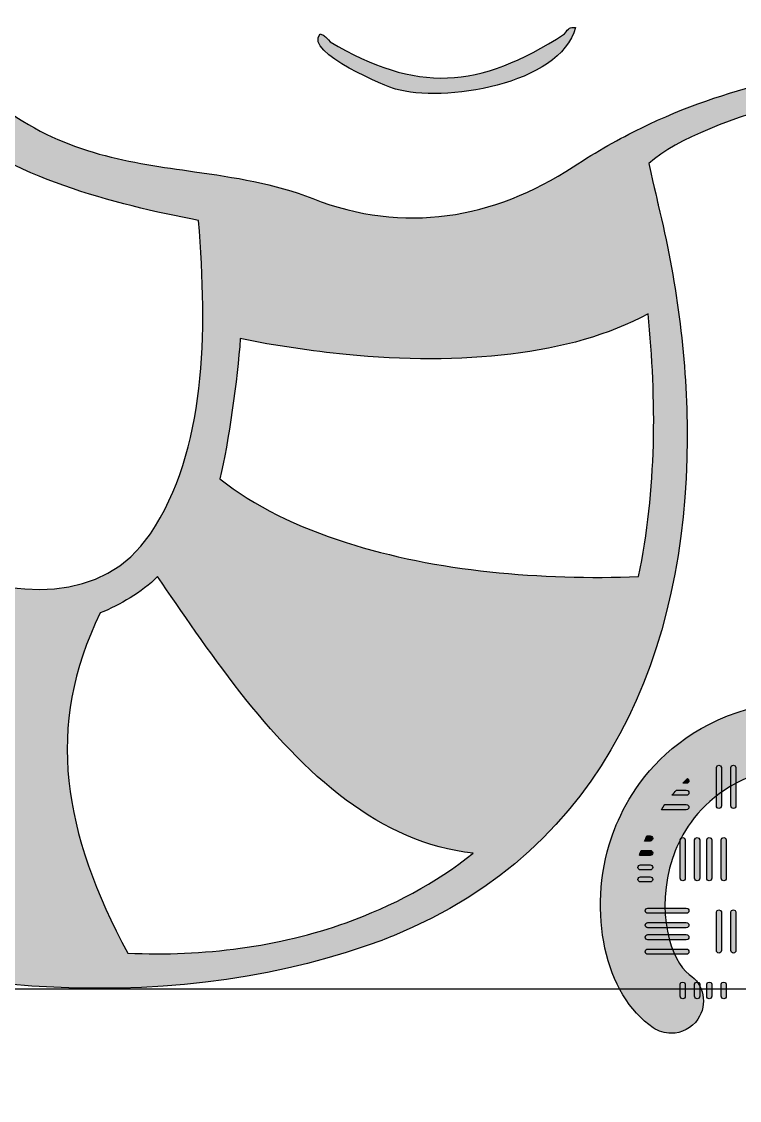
# Model space of a CAD drawing. Extents: x 4 to 307, y 9 to 217.
# Drawn here: x 230.09 to 255.22, y 111.02 to 148.79 of the extents above; entities that cross this region are included whole.
import ezdxf

# ---------------------------------------------------------------- set-up
doc = ezdxf.new("R2010")
doc.units = 0
doc.header["$MEASUREMENT"] = 0
doc.layers.add('EBENE_1', color=7, linetype='CONTINUOUS')

# ---------------------------------------------------------------- blocks, each defined once
blk = doc.blocks.new('BLOCK_3')
at = {"layer": 'EBENE_1'}
h = blk.add_hatch(color=7, dxfattribs=at)
h.dxf.hatch_style = 2
edge = h.paths.add_edge_path()
edge.add_spline(control_points=[(254.502, 121.243), (254.551, 121.243), (254.591, 121.283), (254.591, 121.332), (254.591, 121.332), (254.591, 122.681), (254.591, 122.681), (254.591, 122.78), (254.412, 122.78), (254.412, 122.681), (254.412, 122.681), (254.412, 121.332), (254.412, 121.332), (254.412, 121.283), (254.452, 121.243), (254.502, 121.243)], knot_values=[0, 0, 0, 0, 1, 1, 1, 2, 2, 2, 3, 3, 3, 4, 4, 4, 5, 5, 5, 5], degree=3, periodic=1)
h = blk.add_hatch(color=7, dxfattribs=at)
h.dxf.hatch_style = 2
edge = h.paths.add_edge_path()
edge.add_spline(control_points=[(254.919, 122.681), (254.919, 122.681), (254.919, 121.332), (254.919, 121.332), (254.919, 121.283), (254.959, 121.243), (255.009, 121.243), (255.058, 121.243), (255.098, 121.283), (255.098, 121.332), (255.098, 121.332), (255.098, 122.681), (255.098, 122.681), (255.098, 122.78), (254.919, 122.78), (254.919, 122.681)], knot_values=[0, 0, 0, 0, 1, 1, 1, 2, 2, 2, 3, 3, 3, 4, 4, 4, 5, 5, 5, 5], degree=3, periodic=1)
h = blk.add_hatch(color=7, dxfattribs=at)
h.dxf.hatch_style = 2
edge = h.paths.add_edge_path()
edge.add_spline(control_points=[(253.401, 122.291), (253.344, 122.237), (253.287, 122.184), (253.233, 122.128), (253.233, 122.128), (253.361, 122.128), (253.361, 122.128), (253.411, 122.128), (253.451, 122.168), (253.451, 122.218), (253.451, 122.252), (253.429, 122.276), (253.401, 122.291)], knot_values=[0, 0, 0, 0, 1, 1, 1, 2, 2, 2, 3, 3, 3, 4, 4, 4, 4], degree=3, periodic=1)
h = blk.add_hatch(color=7, dxfattribs=at)
h.dxf.hatch_style = 2
edge = h.paths.add_edge_path()
edge.add_spline(control_points=[(253.361, 121.886), (253.361, 121.886), (253.012, 121.886), (253.012, 121.886), (252.96, 121.826), (252.908, 121.767), (252.858, 121.707), (252.858, 121.707), (253.361, 121.707), (253.361, 121.707), (253.411, 121.707), (253.451, 121.747), (253.451, 121.796), (253.451, 121.846), (253.411, 121.886), (253.361, 121.886)], knot_values=[0, 0, 0, 0, 1, 1, 1, 2, 2, 2, 3, 3, 3, 4, 4, 4, 5, 5, 5, 5], degree=3, periodic=1)
h = blk.add_hatch(color=7, dxfattribs=at)
h.dxf.hatch_style = 2
edge = h.paths.add_edge_path()
edge.add_spline(control_points=[(253.361, 121.38), (253.361, 121.38), (252.607, 121.38), (252.607, 121.38), (252.565, 121.321), (252.527, 121.26), (252.487, 121.201), (252.487, 121.201), (253.361, 121.201), (253.361, 121.201), (253.411, 121.201), (253.451, 121.241), (253.451, 121.29), (253.451, 121.34), (253.411, 121.38), (253.361, 121.38)], knot_values=[0, 0, 0, 0, 1, 1, 1, 2, 2, 2, 3, 3, 3, 4, 4, 4, 5, 5, 5, 5], degree=3, periodic=1)
h = blk.add_hatch(color=7, dxfattribs=at)
h.dxf.hatch_style = 2
edge = h.paths.add_edge_path()
edge.add_spline(control_points=[(252.184, 120.194), (252.184, 120.244), (252.143, 120.284), (252.094, 120.284), (252.094, 120.284), (251.978, 120.284), (251.978, 120.284), (251.951, 120.225), (251.927, 120.164), (251.902, 120.104), (251.902, 120.104), (252.094, 120.104), (252.094, 120.104), (252.143, 120.104), (252.184, 120.145), (252.184, 120.194)], knot_values=[0, 0, 0, 0, 1, 1, 1, 2, 2, 2, 3, 3, 3, 4, 4, 4, 5, 5, 5, 5], degree=3, periodic=1)
h = blk.add_hatch(color=7, dxfattribs=at)
h.dxf.hatch_style = 2
edge = h.paths.add_edge_path()
edge.add_spline(control_points=[(253.324, 118.803), (253.324, 118.803), (253.324, 120.152), (253.324, 120.152), (253.324, 120.251), (253.145, 120.251), (253.145, 120.152), (253.145, 120.152), (253.145, 118.803), (253.145, 118.803), (253.145, 118.754), (253.185, 118.713), (253.234, 118.713), (253.284, 118.713), (253.324, 118.754), (253.324, 118.803)], knot_values=[0, 0, 0, 0, 1, 1, 1, 2, 2, 2, 3, 3, 3, 4, 4, 4, 5, 5, 5, 5], degree=3, periodic=1)
h = blk.add_hatch(color=7, dxfattribs=at)
h.dxf.hatch_style = 2
edge = h.paths.add_edge_path()
edge.add_spline(control_points=[(253.741, 118.713), (253.791, 118.713), (253.831, 118.754), (253.831, 118.803), (253.831, 118.803), (253.831, 120.152), (253.831, 120.152), (253.831, 120.251), (253.652, 120.251), (253.652, 120.152), (253.652, 120.152), (253.652, 118.803), (253.652, 118.803), (253.652, 118.754), (253.692, 118.713), (253.741, 118.713)], knot_values=[0, 0, 0, 0, 1, 1, 1, 2, 2, 2, 3, 3, 3, 4, 4, 4, 5, 5, 5, 5], degree=3, periodic=1)
h = blk.add_hatch(color=7, dxfattribs=at)
h.dxf.hatch_style = 2
edge = h.paths.add_edge_path()
edge.add_spline(control_points=[(254.164, 118.713), (254.213, 118.713), (254.253, 118.754), (254.253, 118.803), (254.253, 118.803), (254.253, 120.152), (254.253, 120.152), (254.253, 120.251), (254.074, 120.251), (254.074, 120.152), (254.074, 120.152), (254.074, 118.803), (254.074, 118.803), (254.074, 118.754), (254.114, 118.713), (254.164, 118.713)], knot_values=[0, 0, 0, 0, 1, 1, 1, 2, 2, 2, 3, 3, 3, 4, 4, 4, 5, 5, 5, 5], degree=3, periodic=1)
h = blk.add_hatch(color=7, dxfattribs=at)
h.dxf.hatch_style = 2
edge = h.paths.add_edge_path()
edge.add_spline(control_points=[(254.581, 118.803), (254.581, 118.754), (254.621, 118.713), (254.671, 118.713), (254.72, 118.713), (254.76, 118.754), (254.76, 118.803), (254.76, 118.803), (254.76, 120.152), (254.76, 120.152), (254.76, 120.251), (254.581, 120.251), (254.581, 120.152), (254.581, 120.152), (254.581, 118.803), (254.581, 118.803)], knot_values=[0, 0, 0, 0, 1, 1, 1, 2, 2, 2, 3, 3, 3, 4, 4, 4, 5, 5, 5, 5], degree=3, periodic=1)
h = blk.add_hatch(color=7, dxfattribs=at)
h.dxf.hatch_style = 2
edge = h.paths.add_edge_path()
edge.add_spline(control_points=[(252.094, 119.598), (252.143, 119.598), (252.184, 119.639), (252.184, 119.688), (252.184, 119.738), (252.143, 119.778), (252.094, 119.778), (252.094, 119.778), (251.777, 119.778), (251.777, 119.778), (251.758, 119.723), (251.742, 119.667), (251.725, 119.611), (251.735, 119.607), (251.744, 119.598), (251.756, 119.598), (251.756, 119.598), (252.094, 119.598), (252.094, 119.598)], knot_values=[0, 0, 0, 0, 1, 1, 1, 2, 2, 2, 3, 3, 3, 4, 4, 4, 5, 5, 5, 6, 6, 6, 6], degree=3, periodic=1)
h = blk.add_hatch(color=7, dxfattribs=at)
h.dxf.hatch_style = 2
edge = h.paths.add_edge_path()
edge.add_spline(control_points=[(251.756, 119.092), (251.756, 119.092), (252.094, 119.092), (252.094, 119.092), (252.143, 119.092), (252.184, 119.133), (252.184, 119.182), (252.184, 119.232), (252.143, 119.272), (252.094, 119.272), (252.094, 119.272), (251.756, 119.272), (251.756, 119.272), (251.706, 119.272), (251.666, 119.232), (251.666, 119.182), (251.666, 119.133), (251.706, 119.092), (251.756, 119.092)], knot_values=[0, 0, 0, 0, 1, 1, 1, 2, 2, 2, 3, 3, 3, 4, 4, 4, 5, 5, 5, 6, 6, 6, 6], degree=3, periodic=1)
h = blk.add_hatch(color=7, dxfattribs=at)
h.dxf.hatch_style = 2
edge = h.paths.add_edge_path()
edge.add_spline(control_points=[(252.184, 118.761), (252.184, 118.81), (252.143, 118.851), (252.094, 118.851), (252.094, 118.851), (251.756, 118.851), (251.756, 118.851), (251.706, 118.851), (251.666, 118.81), (251.666, 118.761), (251.666, 118.711), (251.706, 118.671), (251.756, 118.671), (251.756, 118.671), (252.094, 118.671), (252.094, 118.671), (252.143, 118.671), (252.184, 118.711), (252.184, 118.761)], knot_values=[0, 0, 0, 0, 1, 1, 1, 2, 2, 2, 3, 3, 3, 4, 4, 4, 5, 5, 5, 6, 6, 6, 6], degree=3, periodic=1)
h = blk.add_hatch(color=7, dxfattribs=at)
h.dxf.hatch_style = 2
edge = h.paths.add_edge_path()
edge.add_spline(control_points=[(253.361, 117.754), (253.361, 117.754), (252.009, 117.754), (252.009, 117.754), (251.96, 117.754), (251.92, 117.714), (251.92, 117.665), (251.92, 117.615), (251.96, 117.575), (252.009, 117.575), (252.009, 117.575), (253.361, 117.575), (253.361, 117.575), (253.411, 117.575), (253.451, 117.615), (253.451, 117.665), (253.451, 117.714), (253.411, 117.754), (253.361, 117.754)], knot_values=[0, 0, 0, 0, 1, 1, 1, 2, 2, 2, 3, 3, 3, 4, 4, 4, 5, 5, 5, 6, 6, 6, 6], degree=3, periodic=1)
h = blk.add_hatch(color=7, dxfattribs=at)
h.dxf.hatch_style = 2
edge = h.paths.add_edge_path()
edge.add_spline(control_points=[(254.591, 117.623), (254.591, 117.721), (254.412, 117.721), (254.412, 117.623), (254.412, 117.623), (254.412, 116.273), (254.412, 116.273), (254.412, 116.224), (254.452, 116.184), (254.502, 116.184), (254.551, 116.184), (254.591, 116.224), (254.591, 116.273), (254.591, 116.273), (254.591, 117.623), (254.591, 117.623)], knot_values=[0, 0, 0, 0, 1, 1, 1, 2, 2, 2, 3, 3, 3, 4, 4, 4, 5, 5, 5, 5], degree=3, periodic=1)
h = blk.add_hatch(color=7, dxfattribs=at)
h.dxf.hatch_style = 2
edge = h.paths.add_edge_path()
edge.add_spline(control_points=[(254.919, 117.623), (254.919, 117.623), (254.919, 116.273), (254.919, 116.273), (254.919, 116.224), (254.959, 116.184), (255.009, 116.184), (255.058, 116.184), (255.098, 116.224), (255.098, 116.273), (255.098, 116.273), (255.098, 117.623), (255.098, 117.623), (255.098, 117.721), (254.919, 117.721), (254.919, 117.623)], knot_values=[0, 0, 0, 0, 1, 1, 1, 2, 2, 2, 3, 3, 3, 4, 4, 4, 5, 5, 5, 5], degree=3, periodic=1)
h = blk.add_hatch(color=7, dxfattribs=at)
h.dxf.hatch_style = 2
edge = h.paths.add_edge_path()
edge.add_spline(control_points=[(253.361, 117.248), (253.361, 117.248), (252.009, 117.248), (252.009, 117.248), (251.96, 117.248), (251.92, 117.208), (251.92, 117.159), (251.92, 117.109), (251.96, 117.069), (252.009, 117.069), (252.009, 117.069), (253.361, 117.069), (253.361, 117.069), (253.411, 117.069), (253.451, 117.109), (253.451, 117.159), (253.451, 117.208), (253.411, 117.248), (253.361, 117.248)], knot_values=[0, 0, 0, 0, 1, 1, 1, 2, 2, 2, 3, 3, 3, 4, 4, 4, 5, 5, 5, 6, 6, 6, 6], degree=3, periodic=1)
h = blk.add_hatch(color=7, dxfattribs=at)
h.dxf.hatch_style = 2
edge = h.paths.add_edge_path()
edge.add_spline(control_points=[(253.361, 116.827), (253.361, 116.827), (252.009, 116.827), (252.009, 116.827), (251.96, 116.827), (251.92, 116.787), (251.92, 116.737), (251.92, 116.688), (251.96, 116.648), (252.009, 116.648), (252.009, 116.648), (253.361, 116.648), (253.361, 116.648), (253.411, 116.648), (253.451, 116.688), (253.451, 116.737), (253.451, 116.787), (253.411, 116.827), (253.361, 116.827)], knot_values=[0, 0, 0, 0, 1, 1, 1, 2, 2, 2, 3, 3, 3, 4, 4, 4, 5, 5, 5, 6, 6, 6, 6], degree=3, periodic=1)
h = blk.add_hatch(color=7, dxfattribs=at)
h.dxf.hatch_style = 2
edge = h.paths.add_edge_path()
edge.add_spline(control_points=[(253.361, 116.321), (253.361, 116.321), (252.009, 116.321), (252.009, 116.321), (251.96, 116.321), (251.92, 116.281), (251.92, 116.231), (251.92, 116.182), (251.96, 116.142), (252.009, 116.142), (252.009, 116.142), (253.361, 116.142), (253.361, 116.142), (253.411, 116.142), (253.451, 116.182), (253.451, 116.231), (253.451, 116.281), (253.411, 116.321), (253.361, 116.321)], knot_values=[0, 0, 0, 0, 1, 1, 1, 2, 2, 2, 3, 3, 3, 4, 4, 4, 5, 5, 5, 6, 6, 6, 6], degree=3, periodic=1)
h = blk.add_hatch(color=7, dxfattribs=at)
h.dxf.hatch_style = 2
edge = h.paths.add_edge_path()
edge.add_spline(control_points=[(253.144, 115.093), (253.144, 115.093), (253.144, 114.672), (253.144, 114.672), (253.144, 114.622), (253.185, 114.582), (253.234, 114.582), (253.284, 114.582), (253.324, 114.622), (253.324, 114.672), (253.324, 114.672), (253.324, 115.093), (253.324, 115.093), (253.324, 115.192), (253.144, 115.192), (253.144, 115.093)], knot_values=[0, 0, 0, 0, 1, 1, 1, 2, 2, 2, 3, 3, 3, 4, 4, 4, 5, 5, 5, 5], degree=3, periodic=1)
h = blk.add_hatch(color=7, dxfattribs=at)
h.dxf.hatch_style = 2
edge = h.paths.add_edge_path()
edge.add_spline(control_points=[(253.652, 115.093), (253.652, 115.093), (253.652, 114.672), (253.652, 114.672), (253.652, 114.622), (253.692, 114.582), (253.741, 114.582), (253.791, 114.582), (253.831, 114.622), (253.831, 114.672), (253.831, 114.672), (253.831, 115.093), (253.831, 115.093), (253.831, 115.192), (253.652, 115.192), (253.652, 115.093)], knot_values=[0, 0, 0, 0, 1, 1, 1, 2, 2, 2, 3, 3, 3, 4, 4, 4, 5, 5, 5, 5], degree=3, periodic=1)
h = blk.add_hatch(color=7, dxfattribs=at)
h.dxf.hatch_style = 2
edge = h.paths.add_edge_path()
edge.add_spline(control_points=[(254.074, 115.093), (254.074, 115.093), (254.074, 114.672), (254.074, 114.672), (254.074, 114.622), (254.114, 114.582), (254.164, 114.582), (254.213, 114.582), (254.254, 114.622), (254.254, 114.672), (254.254, 114.672), (254.254, 115.093), (254.254, 115.093), (254.254, 115.192), (254.074, 115.192), (254.074, 115.093)], knot_values=[0, 0, 0, 0, 1, 1, 1, 2, 2, 2, 3, 3, 3, 4, 4, 4, 5, 5, 5, 5], degree=3, periodic=1)
h = blk.add_hatch(color=7, dxfattribs=at)
h.dxf.hatch_style = 2
edge = h.paths.add_edge_path()
edge.add_spline(control_points=[(254.581, 115.093), (254.581, 115.093), (254.581, 114.672), (254.581, 114.672), (254.581, 114.622), (254.621, 114.582), (254.671, 114.582), (254.72, 114.582), (254.761, 114.622), (254.761, 114.672), (254.761, 114.672), (254.761, 115.093), (254.761, 115.093), (254.761, 115.192), (254.581, 115.192), (254.581, 115.093)], knot_values=[0, 0, 0, 0, 1, 1, 1, 2, 2, 2, 3, 3, 3, 4, 4, 4, 5, 5, 5, 5], degree=3, periodic=1)
for points, knots in [([(254.502, 121.243), (254.551, 121.243), (254.591, 121.283), (254.591, 121.332), (254.591, 121.332), (254.591, 122.681), (254.591, 122.681), (254.591, 122.78), (254.412, 122.78), (254.412, 122.681), (254.412, 122.681), (254.412, 121.332), (254.412, 121.332), (254.412, 121.283), (254.452, 121.243), (254.502, 121.243)], [0, 0, 0, 0, 1, 1, 1, 2, 2, 2, 3, 3, 3, 4, 4, 4, 5, 5, 5, 5]), ([(254.919, 122.681), (254.919, 122.681), (254.919, 121.332), (254.919, 121.332), (254.919, 121.283), (254.959, 121.243), (255.009, 121.243), (255.058, 121.243), (255.098, 121.283), (255.098, 121.332), (255.098, 121.332), (255.098, 122.681), (255.098, 122.681), (255.098, 122.78), (254.919, 122.78), (254.919, 122.681)], [0, 0, 0, 0, 1, 1, 1, 2, 2, 2, 3, 3, 3, 4, 4, 4, 5, 5, 5, 5]), ([(253.401, 122.291), (253.344, 122.237), (253.287, 122.184), (253.233, 122.128), (253.233, 122.128), (253.361, 122.128), (253.361, 122.128), (253.411, 122.128), (253.451, 122.168), (253.451, 122.218), (253.451, 122.252), (253.429, 122.276), (253.401, 122.291)], [0, 0, 0, 0, 1, 1, 1, 2, 2, 2, 3, 3, 3, 4, 4, 4, 4]), ([(253.361, 121.886), (253.361, 121.886), (253.012, 121.886), (253.012, 121.886), (252.96, 121.826), (252.908, 121.767), (252.858, 121.707), (252.858, 121.707), (253.361, 121.707), (253.361, 121.707), (253.411, 121.707), (253.451, 121.747), (253.451, 121.796), (253.451, 121.846), (253.411, 121.886), (253.361, 121.886)], [0, 0, 0, 0, 1, 1, 1, 2, 2, 2, 3, 3, 3, 4, 4, 4, 5, 5, 5, 5]), ([(253.361, 121.38), (253.361, 121.38), (252.607, 121.38), (252.607, 121.38), (252.565, 121.321), (252.527, 121.26), (252.487, 121.201), (252.487, 121.201), (253.361, 121.201), (253.361, 121.201), (253.411, 121.201), (253.451, 121.241), (253.451, 121.29), (253.451, 121.34), (253.411, 121.38), (253.361, 121.38)], [0, 0, 0, 0, 1, 1, 1, 2, 2, 2, 3, 3, 3, 4, 4, 4, 5, 5, 5, 5]), ([(252.184, 120.194), (252.184, 120.244), (252.143, 120.284), (252.094, 120.284), (252.094, 120.284), (251.978, 120.284), (251.978, 120.284), (251.951, 120.225), (251.927, 120.164), (251.902, 120.104), (251.902, 120.104), (252.094, 120.104), (252.094, 120.104), (252.143, 120.104), (252.184, 120.145), (252.184, 120.194)], [0, 0, 0, 0, 1, 1, 1, 2, 2, 2, 3, 3, 3, 4, 4, 4, 5, 5, 5, 5]), ([(253.324, 118.803), (253.324, 118.803), (253.324, 120.152), (253.324, 120.152), (253.324, 120.251), (253.145, 120.251), (253.145, 120.152), (253.145, 120.152), (253.145, 118.803), (253.145, 118.803), (253.145, 118.754), (253.185, 118.713), (253.234, 118.713), (253.284, 118.713), (253.324, 118.754), (253.324, 118.803)], [0, 0, 0, 0, 1, 1, 1, 2, 2, 2, 3, 3, 3, 4, 4, 4, 5, 5, 5, 5]), ([(253.741, 118.713), (253.791, 118.713), (253.831, 118.754), (253.831, 118.803), (253.831, 118.803), (253.831, 120.152), (253.831, 120.152), (253.831, 120.251), (253.652, 120.251), (253.652, 120.152), (253.652, 120.152), (253.652, 118.803), (253.652, 118.803), (253.652, 118.754), (253.692, 118.713), (253.741, 118.713)], [0, 0, 0, 0, 1, 1, 1, 2, 2, 2, 3, 3, 3, 4, 4, 4, 5, 5, 5, 5]), ([(254.164, 118.713), (254.213, 118.713), (254.253, 118.754), (254.253, 118.803), (254.253, 118.803), (254.253, 120.152), (254.253, 120.152), (254.253, 120.251), (254.074, 120.251), (254.074, 120.152), (254.074, 120.152), (254.074, 118.803), (254.074, 118.803), (254.074, 118.754), (254.114, 118.713), (254.164, 118.713)], [0, 0, 0, 0, 1, 1, 1, 2, 2, 2, 3, 3, 3, 4, 4, 4, 5, 5, 5, 5]), ([(254.581, 118.803), (254.581, 118.754), (254.621, 118.713), (254.671, 118.713), (254.72, 118.713), (254.76, 118.754), (254.76, 118.803), (254.76, 118.803), (254.76, 120.152), (254.76, 120.152), (254.76, 120.251), (254.581, 120.251), (254.581, 120.152), (254.581, 120.152), (254.581, 118.803), (254.581, 118.803)], [0, 0, 0, 0, 1, 1, 1, 2, 2, 2, 3, 3, 3, 4, 4, 4, 5, 5, 5, 5]), ([(252.094, 119.598), (252.143, 119.598), (252.184, 119.639), (252.184, 119.688), (252.184, 119.738), (252.143, 119.778), (252.094, 119.778), (252.094, 119.778), (251.777, 119.778), (251.777, 119.778), (251.758, 119.723), (251.742, 119.667), (251.725, 119.611), (251.735, 119.607), (251.744, 119.598), (251.756, 119.598), (251.756, 119.598), (252.094, 119.598), (252.094, 119.598)], [0, 0, 0, 0, 1, 1, 1, 2, 2, 2, 3, 3, 3, 4, 4, 4, 5, 5, 5, 6, 6, 6, 6]), ([(251.756, 119.092), (251.756, 119.092), (252.094, 119.092), (252.094, 119.092), (252.143, 119.092), (252.184, 119.133), (252.184, 119.182), (252.184, 119.232), (252.143, 119.272), (252.094, 119.272), (252.094, 119.272), (251.756, 119.272), (251.756, 119.272), (251.706, 119.272), (251.666, 119.232), (251.666, 119.182), (251.666, 119.133), (251.706, 119.092), (251.756, 119.092)], [0, 0, 0, 0, 1, 1, 1, 2, 2, 2, 3, 3, 3, 4, 4, 4, 5, 5, 5, 6, 6, 6, 6]), ([(252.184, 118.761), (252.184, 118.81), (252.143, 118.851), (252.094, 118.851), (252.094, 118.851), (251.756, 118.851), (251.756, 118.851), (251.706, 118.851), (251.666, 118.81), (251.666, 118.761), (251.666, 118.711), (251.706, 118.671), (251.756, 118.671), (251.756, 118.671), (252.094, 118.671), (252.094, 118.671), (252.143, 118.671), (252.184, 118.711), (252.184, 118.761)], [0, 0, 0, 0, 1, 1, 1, 2, 2, 2, 3, 3, 3, 4, 4, 4, 5, 5, 5, 6, 6, 6, 6]), ([(253.361, 117.754), (253.361, 117.754), (252.009, 117.754), (252.009, 117.754), (251.96, 117.754), (251.92, 117.714), (251.92, 117.665), (251.92, 117.615), (251.96, 117.575), (252.009, 117.575), (252.009, 117.575), (253.361, 117.575), (253.361, 117.575), (253.411, 117.575), (253.451, 117.615), (253.451, 117.665), (253.451, 117.714), (253.411, 117.754), (253.361, 117.754)], [0, 0, 0, 0, 1, 1, 1, 2, 2, 2, 3, 3, 3, 4, 4, 4, 5, 5, 5, 6, 6, 6, 6]), ([(254.591, 117.623), (254.591, 117.721), (254.412, 117.721), (254.412, 117.623), (254.412, 117.623), (254.412, 116.273), (254.412, 116.273), (254.412, 116.224), (254.452, 116.184), (254.502, 116.184), (254.551, 116.184), (254.591, 116.224), (254.591, 116.273), (254.591, 116.273), (254.591, 117.623), (254.591, 117.623)], [0, 0, 0, 0, 1, 1, 1, 2, 2, 2, 3, 3, 3, 4, 4, 4, 5, 5, 5, 5]), ([(254.919, 117.623), (254.919, 117.623), (254.919, 116.273), (254.919, 116.273), (254.919, 116.224), (254.959, 116.184), (255.009, 116.184), (255.058, 116.184), (255.098, 116.224), (255.098, 116.273), (255.098, 116.273), (255.098, 117.623), (255.098, 117.623), (255.098, 117.721), (254.919, 117.721), (254.919, 117.623)], [0, 0, 0, 0, 1, 1, 1, 2, 2, 2, 3, 3, 3, 4, 4, 4, 5, 5, 5, 5]), ([(253.361, 117.248), (253.361, 117.248), (252.009, 117.248), (252.009, 117.248), (251.96, 117.248), (251.92, 117.208), (251.92, 117.159), (251.92, 117.109), (251.96, 117.069), (252.009, 117.069), (252.009, 117.069), (253.361, 117.069), (253.361, 117.069), (253.411, 117.069), (253.451, 117.109), (253.451, 117.159), (253.451, 117.208), (253.411, 117.248), (253.361, 117.248)], [0, 0, 0, 0, 1, 1, 1, 2, 2, 2, 3, 3, 3, 4, 4, 4, 5, 5, 5, 6, 6, 6, 6]), ([(253.361, 116.827), (253.361, 116.827), (252.009, 116.827), (252.009, 116.827), (251.96, 116.827), (251.92, 116.787), (251.92, 116.737), (251.92, 116.688), (251.96, 116.648), (252.009, 116.648), (252.009, 116.648), (253.361, 116.648), (253.361, 116.648), (253.411, 116.648), (253.451, 116.688), (253.451, 116.737), (253.451, 116.787), (253.411, 116.827), (253.361, 116.827)], [0, 0, 0, 0, 1, 1, 1, 2, 2, 2, 3, 3, 3, 4, 4, 4, 5, 5, 5, 6, 6, 6, 6]), ([(253.361, 116.321), (253.361, 116.321), (252.009, 116.321), (252.009, 116.321), (251.96, 116.321), (251.92, 116.281), (251.92, 116.231), (251.92, 116.182), (251.96, 116.142), (252.009, 116.142), (252.009, 116.142), (253.361, 116.142), (253.361, 116.142), (253.411, 116.142), (253.451, 116.182), (253.451, 116.231), (253.451, 116.281), (253.411, 116.321), (253.361, 116.321)], [0, 0, 0, 0, 1, 1, 1, 2, 2, 2, 3, 3, 3, 4, 4, 4, 5, 5, 5, 6, 6, 6, 6]), ([(253.144, 115.093), (253.144, 115.093), (253.144, 114.672), (253.144, 114.672), (253.144, 114.622), (253.185, 114.582), (253.234, 114.582), (253.284, 114.582), (253.324, 114.622), (253.324, 114.672), (253.324, 114.672), (253.324, 115.093), (253.324, 115.093), (253.324, 115.192), (253.144, 115.192), (253.144, 115.093)], [0, 0, 0, 0, 1, 1, 1, 2, 2, 2, 3, 3, 3, 4, 4, 4, 5, 5, 5, 5]), ([(253.652, 115.093), (253.652, 115.093), (253.652, 114.672), (253.652, 114.672), (253.652, 114.622), (253.692, 114.582), (253.741, 114.582), (253.791, 114.582), (253.831, 114.622), (253.831, 114.672), (253.831, 114.672), (253.831, 115.093), (253.831, 115.093), (253.831, 115.192), (253.652, 115.192), (253.652, 115.093)], [0, 0, 0, 0, 1, 1, 1, 2, 2, 2, 3, 3, 3, 4, 4, 4, 5, 5, 5, 5]), ([(254.074, 115.093), (254.074, 115.093), (254.074, 114.672), (254.074, 114.672), (254.074, 114.622), (254.114, 114.582), (254.164, 114.582), (254.213, 114.582), (254.254, 114.622), (254.254, 114.672), (254.254, 114.672), (254.254, 115.093), (254.254, 115.093), (254.254, 115.192), (254.074, 115.192), (254.074, 115.093)], [0, 0, 0, 0, 1, 1, 1, 2, 2, 2, 3, 3, 3, 4, 4, 4, 5, 5, 5, 5]), ([(254.581, 115.093), (254.581, 115.093), (254.581, 114.672), (254.581, 114.672), (254.581, 114.622), (254.621, 114.582), (254.671, 114.582), (254.72, 114.582), (254.761, 114.622), (254.761, 114.672), (254.761, 114.672), (254.761, 115.093), (254.761, 115.093), (254.761, 115.192), (254.581, 115.192), (254.581, 115.093)], [0, 0, 0, 0, 1, 1, 1, 2, 2, 2, 3, 3, 3, 4, 4, 4, 5, 5, 5, 5])]:
    blk.add_open_spline(points, degree=3, knots=knots, dxfattribs=at)
blk = doc.blocks.new('BLOCK_9')
at = {"layer": 'EBENE_1'}
h = blk.add_hatch(color=7, dxfattribs=at)
h.dxf.hatch_style = 2
edge = h.paths.add_edge_path()
edge.add_spline(control_points=[(279.992, 133.527), (274.187, 136.703), (268.297, 136.991), (263.835, 134.317), (260.531, 132.337), (258.384, 128.883), (258.049, 125.115), (252.9, 124.942), (251.23, 121.683), (250.739, 120.214), (249.874, 117.628), (250.515, 114.709), (252.2, 113.569), (252.393, 113.438), (252.613, 113.375), (252.831, 113.375), (253.193, 113.375), (253.548, 113.549), (253.766, 113.871), (254.115, 114.387), (253.98, 115.088), (253.464, 115.437), (252.818, 115.875), (252.268, 117.675), (252.878, 119.498), (253.328, 120.845), (254.726, 123.07), (259.074, 122.851), (259.384, 122.836), (259.688, 122.948), (259.912, 123.164), (260.136, 123.379), (260.262, 123.677), (260.259, 123.988), (260.226, 127.396), (262.041, 130.612), (264.995, 132.383), (268.753, 134.634), (273.824, 134.33), (278.91, 131.548), (279.456, 131.249), (280.142, 131.449), (280.441, 131.996), (280.74, 132.542), (280.539, 133.228), (279.992, 133.527)], knot_values=[0, 0, 0, 0, 1, 1, 1, 2, 2, 2, 3, 3, 3, 4, 4, 4, 5, 5, 5, 6, 6, 6, 7, 7, 7, 8, 8, 8, 9, 9, 9, 10, 10, 10, 11, 11, 11, 12, 12, 12, 13, 13, 13, 14, 14, 14, 15, 15, 15, 15], degree=3, periodic=1)
h = blk.add_hatch(color=7, dxfattribs=at)
h.dxf.hatch_style = 2
edge = h.paths.add_edge_path()
edge.add_spline(control_points=[(275.468, 129.642), (271.325, 127.79), (267.156, 121.153), (265.25, 115.42), (263.53, 117.445), (261.583, 118.802), (259.325, 119.555), (259.002, 119.662), (258.657, 119.488), (258.55, 119.167), (258.443, 118.847), (258.617, 118.5), (258.937, 118.393), (261.273, 117.614), (263.253, 116.106), (264.991, 113.781), (265.111, 113.62), (265.295, 113.535), (265.481, 113.535), (265.609, 113.535), (265.738, 113.575), (265.848, 113.657), (265.968, 113.747), (266.043, 113.873), (266.075, 114.009), (266.09, 114.04), (266.11, 114.068), (266.12, 114.103), (267.739, 119.645), (271.965, 126.735), (275.967, 128.524), (276.276, 128.662), (276.414, 129.024), (276.276, 129.333), (276.138, 129.641), (275.776, 129.78), (275.468, 129.642)], knot_values=[0, 0, 0, 0, 1, 1, 1, 2, 2, 2, 3, 3, 3, 4, 4, 4, 5, 5, 5, 6, 6, 6, 7, 7, 7, 8, 8, 8, 9, 9, 9, 10, 10, 10, 11, 11, 11, 12, 12, 12, 12], degree=3, periodic=1)
for points, knots in [([(279.992, 133.527), (274.187, 136.703), (268.297, 136.991), (263.835, 134.317), (260.531, 132.337), (258.384, 128.883), (258.049, 125.115), (252.9, 124.942), (251.23, 121.683), (250.739, 120.214), (249.874, 117.628), (250.515, 114.709), (252.2, 113.569), (252.393, 113.438), (252.613, 113.375), (252.831, 113.375), (253.193, 113.375), (253.548, 113.549), (253.766, 113.871), (254.115, 114.387), (253.98, 115.088), (253.464, 115.437), (252.818, 115.875), (252.268, 117.675), (252.878, 119.498), (253.328, 120.845), (254.726, 123.07), (259.074, 122.851), (259.384, 122.836), (259.688, 122.948), (259.912, 123.164), (260.136, 123.379), (260.262, 123.677), (260.259, 123.988), (260.226, 127.396), (262.041, 130.612), (264.995, 132.383), (268.753, 134.634), (273.824, 134.33), (278.91, 131.548), (279.456, 131.249), (280.142, 131.449), (280.441, 131.996), (280.74, 132.542), (280.539, 133.228), (279.992, 133.527)], [0, 0, 0, 0, 1, 1, 1, 2, 2, 2, 3, 3, 3, 4, 4, 4, 5, 5, 5, 6, 6, 6, 7, 7, 7, 8, 8, 8, 9, 9, 9, 10, 10, 10, 11, 11, 11, 12, 12, 12, 13, 13, 13, 14, 14, 14, 15, 15, 15, 15]), ([(275.468, 129.642), (271.325, 127.79), (267.156, 121.153), (265.25, 115.42), (263.53, 117.445), (261.583, 118.802), (259.325, 119.555), (259.002, 119.662), (258.657, 119.488), (258.55, 119.167), (258.443, 118.847), (258.617, 118.5), (258.937, 118.393), (261.273, 117.614), (263.253, 116.106), (264.991, 113.781), (265.111, 113.62), (265.295, 113.535), (265.481, 113.535), (265.609, 113.535), (265.738, 113.575), (265.848, 113.657), (265.968, 113.747), (266.043, 113.873), (266.075, 114.009), (266.09, 114.04), (266.11, 114.068), (266.12, 114.103), (267.739, 119.645), (271.965, 126.735), (275.967, 128.524), (276.276, 128.662), (276.414, 129.024), (276.276, 129.333), (276.138, 129.641), (275.776, 129.78), (275.468, 129.642)], [0, 0, 0, 0, 1, 1, 1, 2, 2, 2, 3, 3, 3, 4, 4, 4, 5, 5, 5, 6, 6, 6, 7, 7, 7, 8, 8, 8, 9, 9, 9, 10, 10, 10, 11, 11, 11, 12, 12, 12, 12])]:
    blk.add_open_spline(points, degree=3, knots=knots, dxfattribs=at)

msp = doc.modelspace()

# ---------------------------------------------------------------- hatches: boundary and pattern name
at = {"layer": 'EBENE_1'}
h = msp.add_hatch(color=7, dxfattribs=at)
h.dxf.hatch_style = 2
edge = h.paths.add_edge_path()
edge.add_spline(control_points=[(264.516, 149.809), (268.327, 160.824), (269.304, 170.157), (261.508, 175.615), (260.101, 177.902), (258.108, 180.112), (256.032, 180.467), (255.032, 180.636), (253.761, 180.225), (252.825, 179.304), (251.623, 179.676), (250.42, 180.048), (249.301, 180.442), (245.72, 181.712), (244.805, 181.839), (241.173, 180.366), (239.527, 179.707), (237.34, 179.349), (235.434, 179.057), (232.157, 181.736), (228.824, 178.169), (226.915, 174.629), (226.817, 174.559), (226.719, 174.489), (226.619, 174.422), (216.408, 167.564), (218.491, 155.829), (223.825, 148.666), (222.149, 145.695), (218.948, 134.95), (225.4, 135.408), (229.667, 135.712), (226.086, 142.189), (227.432, 145.314), (229.614, 143.356), (233.33, 142.396), (236.286, 141.831), (236.599, 137.825), (236.557, 133.804), (234.595, 130.861), (231.267, 125.908), (222.479, 131.725), (218.999, 133.833), (218.876, 133.902), (218.747, 133.965), (218.623, 134.033), (217.291, 137.906), (214.617, 140.371), (211.033, 140.957), (210.606, 146.27), (207.272, 150.511), (201.806, 152.651), (201.442, 152.793), (201.034, 152.614), (200.892, 152.251), (200.75, 151.888), (200.929, 151.479), (201.292, 151.337), (206.414, 149.331), (209.463, 145.311), (209.658, 140.308), (209.671, 139.957), (209.941, 139.669), (210.29, 139.633), (213.695, 139.282), (215.609, 137.208), (216.687, 135.034), (216.249, 135.247), (215.812, 135.461), (215.367, 135.661), (210.845, 137.719), (206.02, 139.065), (201.473, 139.751), (201.473, 139.751), (201.32, 125.146), (201.32, 125.146), (204.521, 124.435), (208.255, 123.317), (211.023, 121.514), (212.42, 120.599), (213.868, 119.786), (215.367, 119.075), (215.527, 118.997), (215.69, 118.922), (215.852, 118.846), (214.908, 117.184), (213.715, 115.874), (212.345, 115.153), (212.001, 114.971), (211.869, 114.544), (212.05, 114.2), (212.177, 113.96), (212.422, 113.823), (212.675, 113.823), (212.786, 113.823), (212.898, 113.849), (213.004, 113.905), (214.723, 114.811), (216.112, 116.36), (217.163, 118.257), (225.211, 114.813), (234.342, 113.937), (241.452, 116.205), (242.011, 116.383), (242.57, 116.561), (243.103, 116.789), (250.571, 119.812), (253.365, 126.822), (253.391, 134.188), (253.391, 134.188), (253.391, 134.493), (253.391, 134.493), (253.365, 137.135), (253.009, 139.802), (252.375, 142.367), (252.383, 142.367), (252.243, 142.953), (252.047, 143.824), (254.03, 145.616), (260.223, 146.746), (261.442, 147.041), (263.677, 145.517), (262.255, 132.334), (266.878, 137.744), (270.459, 141.935), (264.312, 147.549), (264.516, 149.809)], knot_values=[0, 0, 0, 0, 1, 1, 1, 2, 2, 2, 3, 3, 3, 4, 4, 4, 5, 5, 5, 6, 6, 6, 7, 7, 7, 8, 8, 8, 9, 9, 9, 10, 10, 10, 11, 11, 11, 12, 12, 12, 13, 13, 13, 14, 14, 14, 15, 15, 15, 16, 16, 16, 17, 17, 17, 18, 18, 18, 19, 19, 19, 20, 20, 20, 21, 21, 21, 22, 22, 22, 23, 23, 23, 24, 24, 24, 25, 25, 25, 26, 26, 26, 27, 27, 27, 28, 28, 28, 29, 29, 29, 30, 30, 30, 31, 31, 31, 32, 32, 32, 33, 33, 33, 34, 34, 34, 35, 35, 35, 36, 36, 36, 37, 37, 37, 38, 38, 38, 39, 39, 39, 40, 40, 40, 41, 41, 41, 42, 42, 42, 42], degree=3, periodic=1)
edge = h.paths.add_edge_path()
edge.add_spline(control_points=[(207.975, 124.689), (206.756, 125.222), (205.258, 125.654), (203.886, 126.009), (202.794, 130.277), (204.826, 135.839), (207.137, 137.744), (209.957, 136.982), (212.7, 135.941), (215.367, 134.518), (215.392, 134.518), (215.417, 134.493), (215.443, 134.493), (215.417, 134.493), (215.392, 134.493), (215.367, 134.468), (212.141, 133.756), (208.737, 129.235), (207.975, 124.689)], knot_values=[0, 0, 0, 0, 1, 1, 1, 2, 2, 2, 3, 3, 3, 4, 4, 4, 5, 5, 5, 6, 6, 6, 6], degree=3, periodic=1)
edge = h.paths.add_edge_path()
edge.add_spline(control_points=[(223.114, 117.45), (221.289, 117.861), (219.423, 118.666), (217.789, 119.513), (217.351, 119.74), (216.93, 119.969), (216.53, 120.195), (216.117, 120.429), (215.727, 120.66), (215.367, 120.879), (215.341, 120.879), (215.316, 120.904), (215.291, 120.904), (215.24, 121.488), (215.291, 122.073), (215.367, 122.657), (215.682, 124.689), (216.771, 126.682), (218.145, 128.229), (218.574, 128.713), (219.031, 129.15), (219.5, 129.534), (220.194, 130.102), (220.914, 130.551), (221.615, 130.836), (223.266, 129.896), (225.095, 129.007), (226.898, 128.423), (224.46, 125.882), (222.25, 121.412), (223.114, 117.45)], knot_values=[0, 0, 0, 0, 1, 1, 1, 2, 2, 2, 3, 3, 3, 4, 4, 4, 5, 5, 5, 6, 6, 6, 7, 7, 7, 8, 8, 8, 9, 9, 9, 10, 10, 10, 10], degree=3, periodic=1)
edge = h.paths.add_edge_path()
edge.add_spline(control_points=[(241.452, 117.246), (239.09, 116.408), (236.474, 116.053), (233.807, 116.18), (231.547, 120.345), (230.886, 124.13), (232.842, 128.092), (233.528, 128.372), (234.29, 128.803), (234.849, 129.362), (236.5, 126.975), (238.684, 123.596), (241.452, 121.539), (242.799, 120.548), (244.272, 119.837), (245.898, 119.685), (244.577, 118.618), (243.078, 117.831), (241.452, 117.246)], knot_values=[0, 0, 0, 0, 1, 1, 1, 2, 2, 2, 3, 3, 3, 4, 4, 4, 5, 5, 5, 6, 6, 6, 6], degree=3, periodic=1)
edge = h.paths.add_edge_path()
edge.add_spline(control_points=[(251.689, 129.362), (248.311, 129.235), (244.602, 129.54), (241.452, 130.556), (239.751, 131.089), (238.227, 131.826), (237.033, 132.791), (237.338, 134.061), (237.642, 136.271), (237.744, 137.693), (238.989, 137.439), (240.234, 137.262), (241.452, 137.135), (245.491, 136.754), (249.276, 137.084), (252.019, 138.557), (252.324, 135.585), (252.324, 132.385), (251.689, 129.362)], knot_values=[0, 0, 0, 0, 1, 1, 1, 2, 2, 2, 3, 3, 3, 4, 4, 4, 5, 5, 5, 6, 6, 6, 6], degree=3, periodic=1)
edge = h.paths.add_edge_path()
edge.add_spline(control_points=[(265.786, 137.668), (263.906, 135.915), (263.932, 148.895), (261.112, 148.031), (257.511, 146.885), (254.897, 146.595), (251.774, 145.065), (251.019, 144.696), (250.237, 144.256), (249.403, 143.713), (246.609, 141.884), (243.459, 141.351), (240.284, 142.596), (238.921, 143.135), (237.531, 143.341), (236.136, 143.539), (233.916, 143.853), (231.682, 144.145), (229.514, 145.72), (223.139, 150.368), (228.93, 134.569), (224.409, 136.703), (221.031, 138.303), (223.749, 145.872), (225.044, 148.438), (225.501, 149.327), (222.631, 152.654), (222.123, 154.432), (220.809, 158.91), (218.848, 166.954), (226.014, 172.714), (225.478, 171.382), (225.216, 170.241), (225.324, 169.698), (225.375, 169.367), (225.603, 169.113), (225.781, 169.672), (226.214, 171.114), (226.721, 172.466), (227.293, 173.667), (227.696, 174.512), (228.132, 175.281), (228.6, 175.952), (229.985, 177.941), (231.649, 179.074), (233.552, 178.762), (233.986, 178.691), (234.433, 178.54), (234.892, 178.312), (234.963, 178.277), (235.032, 178.245), (235.102, 178.206), (235.458, 178.029), (236.728, 176.987), (237.261, 175.133), (237.44, 174.523), (237.617, 175.031), (237.566, 175.489), (237.439, 176.761), (236.517, 177.96), (235.979, 178.544), (236.126, 178.568), (236.272, 178.595), (236.423, 178.613), (237.77, 178.765), (239.37, 179.019), (240.97, 179.527), (244.704, 180.696), (244.907, 180.924), (247.98, 180.061), (249.312, 179.68), (250.811, 179.221), (252.329, 178.712), (251.85, 178.03), (251.536, 177.165), (251.536, 176.124), (251.536, 175.92), (251.765, 175.794), (251.892, 176.149), (252.277, 177.134), (252.697, 177.884), (253.14, 178.436), (253.326, 178.669), (253.517, 178.866), (253.711, 179.03), (255.581, 180.61), (257.774, 179.134), (259.615, 176.768), (260.014, 176.255), (260.396, 175.7), (260.756, 175.126), (261.743, 173.547), (262.553, 171.822), (263.043, 170.409), (263.22, 169.85), (263.449, 170.104), (263.5, 170.459), (263.588, 171.051), (263.197, 172.357), (262.482, 173.838), (268.72, 168.33), (267.129, 158.377), (263.551, 149.886), (262.738, 147.981), (269.799, 141.351), (265.786, 137.668)], knot_values=[0, 0, 0, 0, 1, 1, 1, 2, 2, 2, 3, 3, 3, 4, 4, 4, 5, 5, 5, 6, 6, 6, 7, 7, 7, 8, 8, 8, 9, 9, 9, 10, 10, 10, 11, 11, 11, 12, 12, 12, 13, 13, 13, 14, 14, 14, 15, 15, 15, 16, 16, 16, 17, 17, 17, 18, 18, 18, 19, 19, 19, 20, 20, 20, 21, 21, 21, 22, 22, 22, 23, 23, 23, 24, 24, 24, 25, 25, 25, 26, 26, 26, 27, 27, 27, 28, 28, 28, 29, 29, 29, 30, 30, 30, 31, 31, 31, 32, 32, 32, 33, 33, 33, 34, 34, 34, 35, 35, 35, 35], degree=3, periodic=1)
h = msp.add_hatch(color=7, dxfattribs=at)
edge = h.paths.add_edge_path()
edge.add_spline(control_points=[(240.538, 148.361), (239.954, 147.701), (242.951, 146.482), (243.18, 146.431), (244.805, 145.948), (248.946, 146.558), (249.479, 148.59), (249.276, 148.59), (249.25, 148.59), (249.098, 148.361), (246.075, 146.406), (243.916, 146.304), (240.894, 148.082), (240.691, 148.311), (240.691, 148.311), (240.538, 148.361)], knot_values=[0, 0, 0, 0, 1, 1, 1, 2, 2, 2, 3, 3, 3, 4, 4, 4, 5, 5, 5, 5], degree=3, periodic=1)

# ---------------------------------------------------------------- linework, layer by layer
for points, knots in [([(202.108, 194.92), (202.108, 194.92), (216.103, 194.92), (216.103, 194.92), (216.103, 194.92), (216.103, 198.831), (216.103, 198.831), (216.103, 198.831), (226.086, 198.831), (226.086, 198.831), (226.086, 198.831), (226.086, 194.92), (226.086, 194.92), (226.086, 194.92), (256.109, 194.92), (256.109, 194.92), (256.109, 194.92), (256.109, 198.831), (256.109, 198.831), (256.109, 198.831), (266.091, 198.831), (266.091, 198.831), (266.091, 198.831), (266.091, 194.92), (266.091, 194.92), (266.091, 194.92), (280.086, 194.92), (280.086, 194.92), (280.086, 194.92), (280.111, 141.808), (280.111, 141.808), (280.111, 141.808), (276.327, 141.808), (276.327, 141.808), (276.327, 141.808), (276.327, 134.011), (276.327, 134.011), (276.327, 134.011), (280.111, 134.011), (280.111, 134.011), (280.111, 134.011), (280.111, 114.935), (280.111, 114.935), (280.111, 114.935), (266.522, 114.935), (266.522, 114.935), (266.522, 114.935), (266.522, 111.023), (266.522, 111.023), (266.522, 111.023), (256.515, 111.023), (256.515, 111.023), (256.515, 111.023), (256.515, 114.935), (256.515, 114.935), (256.515, 114.935), (226.517, 114.935), (226.517, 114.935), (226.517, 114.935), (226.517, 111.023), (226.517, 111.023), (226.517, 111.023), (216.51, 111.023), (216.51, 111.023), (216.51, 111.023), (216.51, 114.935), (216.51, 114.935), (216.51, 114.935), (202.057, 114.935), (202.057, 114.935), (202.057, 129.439), (202.108, 144.018), (202.108, 160.553), (202.108, 160.553), (205.918, 160.553), (205.918, 160.553), (205.918, 160.553), (205.918, 168.377), (205.918, 168.377), (205.918, 168.377), (202.108, 168.377), (202.108, 168.377), (202.108, 168.377), (202.108, 194.92), (202.108, 194.92)], [0, 0, 0, 0, 1, 1, 1, 2, 2, 2, 3, 3, 3, 4, 4, 4, 5, 5, 5, 6, 6, 6, 7, 7, 7, 8, 8, 8, 9, 9, 9, 10, 10, 10, 11, 11, 11, 12, 12, 12, 13, 13, 13, 14, 14, 14, 15, 15, 15, 16, 16, 16, 17, 17, 17, 18, 18, 18, 19, 19, 19, 20, 20, 20, 21, 21, 21, 22, 22, 22, 23, 23, 23, 24, 24, 24, 25, 25, 25, 26, 26, 26, 27, 27, 27, 28, 28, 28, 28]), ([(264.516, 149.809), (268.327, 160.824), (269.304, 170.157), (261.508, 175.615), (260.101, 177.902), (258.108, 180.112), (256.032, 180.467), (255.032, 180.636), (253.761, 180.225), (252.825, 179.304), (251.623, 179.676), (250.42, 180.048), (249.301, 180.442), (245.72, 181.712), (244.805, 181.839), (241.173, 180.366), (239.527, 179.707), (237.34, 179.349), (235.434, 179.057), (232.157, 181.736), (228.824, 178.169), (226.915, 174.629), (226.817, 174.559), (226.719, 174.489), (226.619, 174.422), (216.408, 167.564), (218.491, 155.829), (223.825, 148.666), (222.149, 145.695), (218.948, 134.95), (225.4, 135.408), (229.667, 135.712), (226.086, 142.189), (227.432, 145.314), (229.614, 143.356), (233.33, 142.396), (236.286, 141.831), (236.599, 137.825), (236.557, 133.804), (234.595, 130.861), (231.267, 125.908), (222.479, 131.725), (218.999, 133.833), (218.876, 133.902), (218.747, 133.965), (218.623, 134.033), (217.291, 137.906), (214.617, 140.371), (211.033, 140.957), (210.606, 146.27), (207.272, 150.511), (201.806, 152.651), (201.442, 152.793), (201.034, 152.614), (200.892, 152.251), (200.75, 151.888), (200.929, 151.479), (201.292, 151.337), (206.414, 149.331), (209.463, 145.311), (209.658, 140.308), (209.671, 139.957), (209.941, 139.669), (210.29, 139.633), (213.695, 139.282), (215.609, 137.208), (216.687, 135.034), (216.249, 135.247), (215.812, 135.461), (215.367, 135.661), (210.845, 137.719), (206.02, 139.065), (201.473, 139.751), (201.473, 139.751), (201.32, 125.146), (201.32, 125.146), (204.521, 124.435), (208.255, 123.317), (211.023, 121.514), (212.42, 120.599), (213.868, 119.786), (215.367, 119.075), (215.527, 118.997), (215.69, 118.922), (215.852, 118.846), (214.908, 117.184), (213.715, 115.874), (212.345, 115.153), (212.001, 114.971), (211.869, 114.544), (212.05, 114.2), (212.177, 113.96), (212.422, 113.823), (212.675, 113.823), (212.786, 113.823), (212.898, 113.849), (213.004, 113.905), (214.723, 114.811), (216.112, 116.36), (217.163, 118.257), (225.211, 114.813), (234.342, 113.937), (241.452, 116.205), (242.011, 116.383), (242.57, 116.561), (243.103, 116.789), (250.571, 119.812), (253.365, 126.822), (253.391, 134.188), (253.391, 134.188), (253.391, 134.493), (253.391, 134.493), (253.365, 137.135), (253.009, 139.802), (252.375, 142.367), (252.383, 142.367), (252.243, 142.953), (252.047, 143.824), (254.03, 145.616), (260.223, 146.746), (261.442, 147.041), (263.677, 145.517), (262.255, 132.334), (266.878, 137.744), (270.459, 141.935), (264.312, 147.549), (264.516, 149.809)], [0, 0, 0, 0, 1, 1, 1, 2, 2, 2, 3, 3, 3, 4, 4, 4, 5, 5, 5, 6, 6, 6, 7, 7, 7, 8, 8, 8, 9, 9, 9, 10, 10, 10, 11, 11, 11, 12, 12, 12, 13, 13, 13, 14, 14, 14, 15, 15, 15, 16, 16, 16, 17, 17, 17, 18, 18, 18, 19, 19, 19, 20, 20, 20, 21, 21, 21, 22, 22, 22, 23, 23, 23, 24, 24, 24, 25, 25, 25, 26, 26, 26, 27, 27, 27, 28, 28, 28, 29, 29, 29, 30, 30, 30, 31, 31, 31, 32, 32, 32, 33, 33, 33, 34, 34, 34, 35, 35, 35, 36, 36, 36, 37, 37, 37, 38, 38, 38, 39, 39, 39, 40, 40, 40, 41, 41, 41, 42, 42, 42, 42]), ([(265.786, 137.668), (263.906, 135.915), (263.932, 148.895), (261.112, 148.031), (257.511, 146.885), (254.897, 146.595), (251.774, 145.065), (251.019, 144.696), (250.237, 144.256), (249.403, 143.713), (246.609, 141.884), (243.459, 141.351), (240.284, 142.596), (238.921, 143.135), (237.531, 143.341), (236.136, 143.539), (233.916, 143.853), (231.682, 144.145), (229.514, 145.72), (223.139, 150.368), (228.93, 134.569), (224.409, 136.703), (221.031, 138.303), (223.749, 145.872), (225.044, 148.438), (225.501, 149.327), (222.631, 152.654), (222.123, 154.432), (220.809, 158.91), (218.848, 166.954), (226.014, 172.714), (225.478, 171.382), (225.216, 170.241), (225.324, 169.698), (225.375, 169.367), (225.603, 169.113), (225.781, 169.672), (226.214, 171.114), (226.721, 172.466), (227.293, 173.667), (227.696, 174.512), (228.132, 175.281), (228.6, 175.952), (229.985, 177.941), (231.649, 179.074), (233.552, 178.762), (233.986, 178.691), (234.433, 178.54), (234.892, 178.312), (234.963, 178.277), (235.032, 178.245), (235.102, 178.206), (235.458, 178.029), (236.728, 176.987), (237.261, 175.133), (237.44, 174.523), (237.617, 175.031), (237.566, 175.489), (237.439, 176.761), (236.517, 177.96), (235.979, 178.544), (236.126, 178.568), (236.272, 178.595), (236.423, 178.613), (237.77, 178.765), (239.37, 179.019), (240.97, 179.527), (244.704, 180.696), (244.907, 180.924), (247.98, 180.061), (249.312, 179.68), (250.811, 179.221), (252.329, 178.712), (251.85, 178.03), (251.536, 177.165), (251.536, 176.124), (251.536, 175.92), (251.765, 175.794), (251.892, 176.149), (252.277, 177.134), (252.697, 177.884), (253.14, 178.436), (253.326, 178.669), (253.517, 178.866), (253.711, 179.03), (255.581, 180.61), (257.774, 179.134), (259.615, 176.768), (260.014, 176.255), (260.396, 175.7), (260.756, 175.126), (261.743, 173.547), (262.553, 171.822), (263.043, 170.409), (263.22, 169.85), (263.449, 170.104), (263.5, 170.459), (263.588, 171.051), (263.197, 172.357), (262.482, 173.838), (268.72, 168.33), (267.129, 158.377), (263.551, 149.886), (262.738, 147.981), (269.799, 141.351), (265.786, 137.668)], [0, 0, 0, 0, 1, 1, 1, 2, 2, 2, 3, 3, 3, 4, 4, 4, 5, 5, 5, 6, 6, 6, 7, 7, 7, 8, 8, 8, 9, 9, 9, 10, 10, 10, 11, 11, 11, 12, 12, 12, 13, 13, 13, 14, 14, 14, 15, 15, 15, 16, 16, 16, 17, 17, 17, 18, 18, 18, 19, 19, 19, 20, 20, 20, 21, 21, 21, 22, 22, 22, 23, 23, 23, 24, 24, 24, 25, 25, 25, 26, 26, 26, 27, 27, 27, 28, 28, 28, 29, 29, 29, 30, 30, 30, 31, 31, 31, 32, 32, 32, 33, 33, 33, 34, 34, 34, 35, 35, 35, 35]), ([(240.538, 148.361), (239.954, 147.701), (242.951, 146.482), (243.18, 146.431), (244.805, 145.948), (248.946, 146.558), (249.479, 148.59), (249.276, 148.59), (249.25, 148.59), (249.098, 148.361), (246.075, 146.406), (243.916, 146.304), (240.894, 148.082), (240.691, 148.311), (240.691, 148.311), (240.538, 148.361)], [0, 0, 0, 0, 1, 1, 1, 2, 2, 2, 3, 3, 3, 4, 4, 4, 5, 5, 5, 5]), ([(251.689, 129.362), (248.311, 129.235), (244.602, 129.54), (241.452, 130.556), (239.751, 131.089), (238.227, 131.826), (237.033, 132.791), (237.338, 134.061), (237.642, 136.271), (237.744, 137.693), (238.989, 137.439), (240.234, 137.262), (241.452, 137.135), (245.491, 136.754), (249.276, 137.084), (252.019, 138.557), (252.324, 135.585), (252.324, 132.385), (251.689, 129.362)], [0, 0, 0, 0, 1, 1, 1, 2, 2, 2, 3, 3, 3, 4, 4, 4, 5, 5, 5, 6, 6, 6, 6]), ([(241.452, 117.246), (239.09, 116.408), (236.474, 116.053), (233.807, 116.18), (231.547, 120.345), (230.886, 124.13), (232.842, 128.092), (233.528, 128.372), (234.29, 128.803), (234.849, 129.362), (236.5, 126.975), (238.684, 123.596), (241.452, 121.539), (242.799, 120.548), (244.272, 119.837), (245.898, 119.685), (244.577, 118.618), (243.078, 117.831), (241.452, 117.246)], [0, 0, 0, 0, 1, 1, 1, 2, 2, 2, 3, 3, 3, 4, 4, 4, 5, 5, 5, 6, 6, 6, 6])]:
    msp.add_open_spline(points, degree=3, knots=knots, dxfattribs=at)

# ---------------------------------------------------------------- block references
for name in ['BLOCK_9', 'BLOCK_3']:
    msp.add_blockref(name, (0, 0), dxfattribs=at)

doc.saveas('drawing.dxf')
